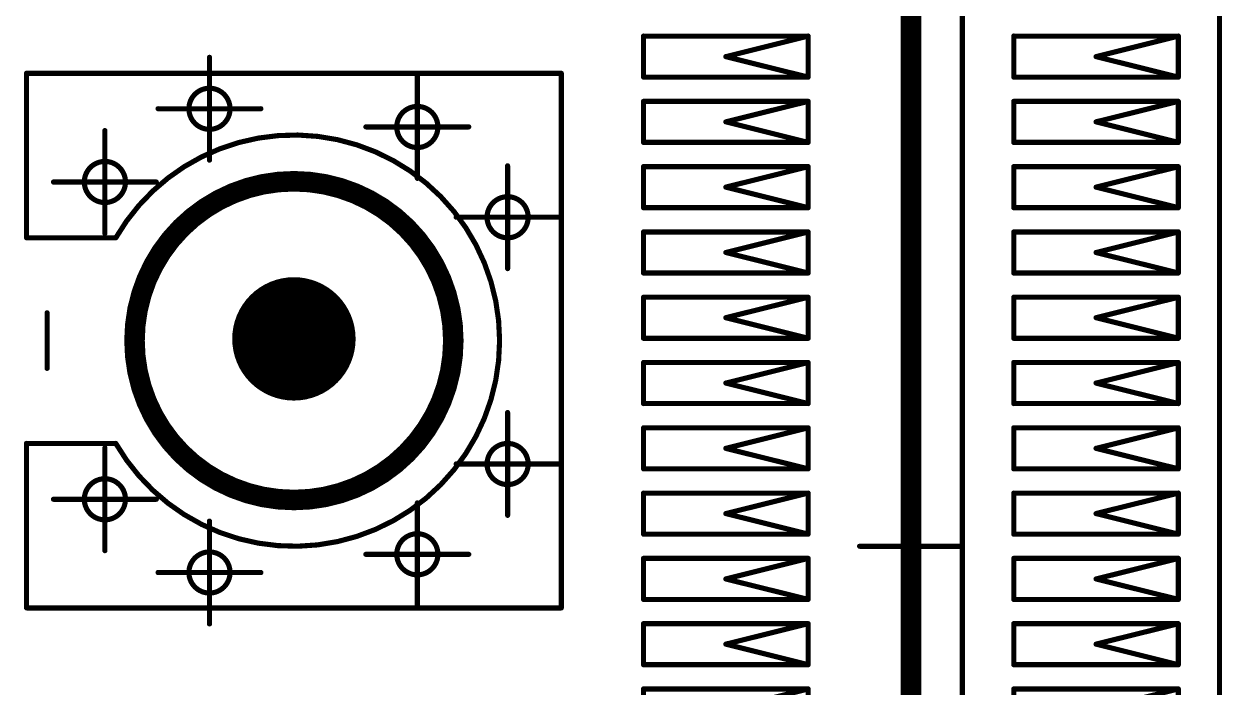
# Model space of a CAD drawing. Header units: millimetres. Extents: x 17 to 134, y 31 to 67.
# Drawn here: x 118.38 to 130.03, y 49.88 to 56.33 of the extents above; entities that cross this region are included whole.
import ezdxf

# ---------------------------------------------------------------- set-up
doc = ezdxf.new("R2010")
doc.units = ezdxf.units.MM
for name, color, linetype in [('Mechanical1', 6, 'Continuous'), ('Mechanical2', 216, 'Continuous'), ('Mechanical8', 56, 'Continuous'), ('MultiLayer', 9, 'Continuous'), ('PadHoleLayer', 156, 'Continuous'), ('TopOverlay', 2, 'Continuous')]:
    doc.layers.add(name, color=color, linetype=linetype)

# ---------------------------------------------------------------- blocks, each defined once
blk = doc.blocks.new('AMPHENOL_SMP_MSLD_PCT_10_48')
at = {"layer": 'Mechanical8', "const_width": 0.05}
for points in [[(-2.6, 2.6), (-2.6, -2.6)], [(-2.6, 2.6), (-1, 2.6)], [(-1, 2.6), (-1, 1.732)], [(1, 2.6), (2.6, 2.6)], [(1, 2.6), (1, 1.732)], [(2.6, 2.6), (2.6, -2.6)], [(-1.543, 2.338), (-1.543, 1.838)], [(-0.27, 2.4), (0.27, 2.4)], [(1.543, 2.338), (1.543, 1.838)], [(-2.043, 1.838), (-1.543, 1.838)], [(-1.543, 1.838), (-1.543, 1.338)], [(-1.543, 1.838), (-1.043, 1.838)], [(1.043, 1.838), (1.543, 1.838)], [(1.543, 1.838), (1.543, 1.338)], [(1.543, 1.838), (2.043, 1.838)], [(-2.255, 1.321), (-2.255, 0.821)], [(2.255, 1.321), (2.255, 0.821)], [(-2.755, 0.821), (-2.255, 0.821)], [(-2.255, 0.821), (-2.255, 0.321)], [(-2.255, 0.821), (-1.755, 0.821)], [(1.755, 0.821), (2.255, 0.821)], [(2.255, 0.821), (2.255, 0.321)], [(2.255, 0.821), (2.755, 0.821)], [(0, 0.5), (0, 0)], [(-0.5, 0), (0, 0)], [(0, 0), (0, -0.5)], [(0, 0), (0.5, 0)], [(-2.078, -0.7), (-2.078, -1.2)], [(2.078, -0.7), (2.078, -1.2)], [(-2.578, -1.2), (-2.078, -1.2)], [(-2.078, -1.2), (-2.078, -1.7)], [(-2.078, -1.2), (-1.578, -1.2)], [(1.578, -1.2), (2.078, -1.2)], [(2.078, -1.2), (2.078, -1.7)], [(2.078, -1.2), (2.578, -1.2)], [(-1.2, -1.578), (-1.2, -2.078)], [(1.2, -1.578), (1.2, -2.078)], [(-1.7, -2.078), (-1.2, -2.078)], [(-1.2, -2.078), (-1.2, -2.578)], [(-1.2, -2.078), (-0.7, -2.078)], [(0.7, -2.078), (1.2, -2.078)], [(1.2, -2.078), (1.2, -2.578)], [(1.2, -2.078), (1.7, -2.078)], [(-2.6, -2.6), (2.6, -2.6)]]:
    blk.add_lwpolyline(points, dxfattribs=at)
at = {"layer": 'Mechanical8'}
for points, const_width in [([(-2.612, 2.6, 1), (-2.587, 2.6, 1)], 0.025), ([(-2.612, 2.6, 1), (-2.587, 2.6, 1)], 0.025), ([(-1.012, 2.6, 1), (-0.987, 2.6, 1)], 0.025), ([(-1.012, 2.6, 1), (-0.987, 2.6, 1)], 0.025), ([(0.988, 2.6, 1), (1.013, 2.6, 1)], 0.025), ([(0.988, 2.6, 1), (1.013, 2.6, 1)], 0.025), ([(2.588, 2.6, 1), (2.613, 2.6, 1)], 0.025), ([(2.588, 2.6, 1), (2.613, 2.6, 1)], 0.025), ([(-1.555, 2.338, 1), (-1.53, 2.338, 1)], 0.025), ([(-0.282, 2.4, 1), (-0.257, 2.4, 1)], 0.025), ([(0.258, 2.4, 1), (0.283, 2.4, 1)], 0.025), ([(1.53, 2.338, 1), (1.555, 2.338, 1)], 0.025), ([(-1.343, 1.838, 1), (-1.743, 1.838, 1)], 0.05), ([(1.743, 1.838, 1), (1.343, 1.838, 1)], 0.05), ([(-2.055, 1.838, 1), (-2.03, 1.838, 1)], 0.025), ([(-1.755, 1.838, 1), (-1.73, 1.838, 1)], 0.025), ([(-1.555, 1.838, 1), (-1.53, 1.838, 1)], 0.025), ([(-1.555, 1.838, 1), (-1.53, 1.838, 1)], 0.025), ([(-1.555, 1.838, 1), (-1.53, 1.838, 1)], 0.025), ([(-1.555, 1.838, 1), (-1.53, 1.838, 1)], 0.025), ([(-1.355, 1.838, 1), (-1.33, 1.838, 1)], 0.025), ([(-1.055, 1.838, 1), (-1.03, 1.838, 1)], 0.025), ([(-1.012, 1.732, 1), (-0.987, 1.732, 1)], 0.025), ([(-1.012, 1.732, 1), (-0.987, 1.732, 1)], 0.025), ([(0.988, 1.732, 1), (1.013, 1.732, 1)], 0.025), ([(0.988, 1.732, 1), (1.013, 1.732, 1)], 0.025), ([(1.03, 1.838, 1), (1.055, 1.838, 1)], 0.025), ([(1.33, 1.838, 1), (1.355, 1.838, 1)], 0.025), ([(1.53, 1.838, 1), (1.555, 1.838, 1)], 0.025), ([(1.53, 1.838, 1), (1.555, 1.838, 1)], 0.025), ([(1.53, 1.838, 1), (1.555, 1.838, 1)], 0.025), ([(1.53, 1.838, 1), (1.555, 1.838, 1)], 0.025), ([(1.73, 1.838, 1), (1.755, 1.838, 1)], 0.025), ([(2.03, 1.838, 1), (2.055, 1.838, 1)], 0.025), ([(-2.268, 1.321, 1), (-2.243, 1.321, 1)], 0.025), ([(-1.555, 1.338, 1), (-1.53, 1.338, 1)], 0.025), ([(1.53, 1.338, 1), (1.555, 1.338, 1)], 0.025), ([(2.243, 1.321, 1), (2.268, 1.321, 1)], 0.025), ([(-2.055, 0.821, 1), (-2.455, 0.821, 1)], 0.05), ([(2.455, 0.821, 1), (2.055, 0.821, 1)], 0.05), ([(-2.768, 0.821, 1), (-2.743, 0.821, 1)], 0.025), ([(-2.468, 0.821, 1), (-2.443, 0.821, 1)], 0.025), ([(-2.268, 0.821, 1), (-2.243, 0.821, 1)], 0.025), ([(-2.268, 0.821, 1), (-2.243, 0.821, 1)], 0.025), ([(-2.268, 0.821, 1), (-2.243, 0.821, 1)], 0.025), ([(-2.268, 0.821, 1), (-2.243, 0.821, 1)], 0.025), ([(-2.068, 0.821, 1), (-2.043, 0.821, 1)], 0.025), ([(-1.768, 0.821, 1), (-1.743, 0.821, 1)], 0.025), ([(1.743, 0.821, 1), (1.768, 0.821, 1)], 0.025), ([(2.043, 0.821, 1), (2.068, 0.821, 1)], 0.025), ([(2.243, 0.821, 1), (2.268, 0.821, 1)], 0.025), ([(2.243, 0.821, 1), (2.268, 0.821, 1)], 0.025), ([(2.243, 0.821, 1), (2.268, 0.821, 1)], 0.025), ([(2.243, 0.821, 1), (2.268, 0.821, 1)], 0.025), ([(2.443, 0.821, 1), (2.468, 0.821, 1)], 0.025), ([(2.743, 0.821, 1), (2.768, 0.821, 1)], 0.025), ([(-0.012, 0.5, 1), (0.013, 0.5, 1)], 0.025), ([(-2.268, 0.321, 1), (-2.243, 0.321, 1)], 0.025), ([(2.243, 0.321, 1), (2.268, 0.321, 1)], 0.025), ([(-0.512, 0, 1), (-0.487, 0, 1)], 0.025), ([(-0.012, 0, 1), (0.013, 0, 1)], 0.025), ([(-0.012, 0, 1), (0.013, 0, 1)], 0.025), ([(-0.012, 0, 1), (0.013, 0, 1)], 0.025), ([(-0.012, 0, 1), (0.013, 0, 1)], 0.025), ([(0.488, 0, 1), (0.513, 0, 1)], 0.025), ([(-0.012, -0.5, 1), (0.013, -0.5, 1)], 0.025), ([(-2.091, -0.7, 1), (-2.066, -0.7, 1)], 0.025), ([(2.066, -0.7, 1), (2.091, -0.7, 1)], 0.025), ([(-1.878, -1.2, 1), (-2.278, -1.2, 1)], 0.05), ([(2.278, -1.2, 1), (1.878, -1.2, 1)], 0.05), ([(-2.591, -1.2, 1), (-2.566, -1.2, 1)], 0.025), ([(-2.291, -1.2, 1), (-2.266, -1.2, 1)], 0.025), ([(-2.091, -1.2, 1), (-2.066, -1.2, 1)], 0.025), ([(-2.091, -1.2, 1), (-2.066, -1.2, 1)], 0.025), ([(-2.091, -1.2, 1), (-2.066, -1.2, 1)], 0.025), ([(-2.091, -1.2, 1), (-2.066, -1.2, 1)], 0.025), ([(-1.891, -1.2, 1), (-1.866, -1.2, 1)], 0.025), ([(-1.591, -1.2, 1), (-1.566, -1.2, 1)], 0.025), ([(1.566, -1.2, 1), (1.591, -1.2, 1)], 0.025), ([(1.866, -1.2, 1), (1.891, -1.2, 1)], 0.025), ([(2.066, -1.2, 1), (2.091, -1.2, 1)], 0.025), ([(2.066, -1.2, 1), (2.091, -1.2, 1)], 0.025), ([(2.066, -1.2, 1), (2.091, -1.2, 1)], 0.025), ([(2.066, -1.2, 1), (2.091, -1.2, 1)], 0.025), ([(2.266, -1.2, 1), (2.291, -1.2, 1)], 0.025), ([(2.566, -1.2, 1), (2.591, -1.2, 1)], 0.025), ([(-1.212, -1.578, 1), (-1.187, -1.578, 1)], 0.025), ([(1.188, -1.578, 1), (1.213, -1.578, 1)], 0.025), ([(-2.091, -1.7, 1), (-2.066, -1.7, 1)], 0.025), ([(2.066, -1.7, 1), (2.091, -1.7, 1)], 0.025), ([(-1, -2.078, 1), (-1.4, -2.078, 1)], 0.05), ([(1.4, -2.078, 1), (1, -2.078, 1)], 0.05), ([(-1.712, -2.078, 1), (-1.687, -2.078, 1)], 0.025), ([(-1.412, -2.078, 1), (-1.387, -2.078, 1)], 0.025), ([(-1.212, -2.078, 1), (-1.187, -2.078, 1)], 0.025), ([(-1.212, -2.078, 1), (-1.187, -2.078, 1)], 0.025), ([(-1.212, -2.078, 1), (-1.187, -2.078, 1)], 0.025), ([(-1.212, -2.078, 1), (-1.187, -2.078, 1)], 0.025), ([(-1.012, -2.078, 1), (-0.987, -2.078, 1)], 0.025), ([(-0.712, -2.078, 1), (-0.687, -2.078, 1)], 0.025), ([(0.688, -2.078, 1), (0.713, -2.078, 1)], 0.025), ([(0.988, -2.078, 1), (1.013, -2.078, 1)], 0.025), ([(1.188, -2.078, 1), (1.213, -2.078, 1)], 0.025), ([(1.188, -2.078, 1), (1.213, -2.078, 1)], 0.025), ([(1.188, -2.078, 1), (1.213, -2.078, 1)], 0.025), ([(1.188, -2.078, 1), (1.213, -2.078, 1)], 0.025), ([(1.388, -2.078, 1), (1.413, -2.078, 1)], 0.025), ([(1.688, -2.078, 1), (1.713, -2.078, 1)], 0.025), ([(-1.212, -2.578, 1), (-1.187, -2.578, 1)], 0.025), ([(1.188, -2.578, 1), (1.213, -2.578, 1)], 0.025), ([(-2.612, -2.6, 1), (-2.587, -2.6, 1)], 0.025), ([(-2.612, -2.6, 1), (-2.587, -2.6, 1)], 0.025), ([(2.588, -2.6, 1), (2.613, -2.6, 1)], 0.025), ([(2.588, -2.6, 1), (2.613, -2.6, 1)], 0.025)]:
    blk.add_lwpolyline(points, format="xyb", close=True, dxfattribs=dict(at, const_width=const_width))
at = {"layer": 'Mechanical8', "const_width": 0.05}
blk.add_lwpolyline([(1, 1.732, -3.732051), (-1, 1.732)], format="xyb", dxfattribs=at)
at = {"layer": 'MultiLayer', "const_width": 0.6}
blk.add_lwpolyline([(-0.283, 0, 1), (0.317, 0, 1)], format="xyb", close=True, dxfattribs=at)
at = {"layer": 'PadHoleLayer', "const_width": 0.4}
blk.add_lwpolyline([(-0.183, 0, 1), (0.217, 0, 1)], format="xyb", close=True, dxfattribs=at)
at = {"layer": 'TopOverlay'}
for points, const_width in [([(1.55, 0, 1), (-1.55, 0, 1)], 0.2), ([(-1.6, 0, 1), (-1.5, 0, 1)], 0.1), ([(1.5, 0, 1), (1.6, 0, 1)], 0.1)]:
    blk.add_lwpolyline(points, format="xyb", close=True, dxfattribs=dict(at, const_width=const_width))
blk = doc.blocks.new('SAMTEC_LSS_120_03_L_DV_A_59')
at = {"layer": 'Mechanical8', "const_width": 0.05}
for points in [[(-1.787, 2.6), (-1.388, 2.6)], [(-1.388, 2.6), (-1.388, 1)], [(-1.152, 2.6), (-1.152, 1)], [(-1.152, 2.6), (-0.753, 2.6)], [(-0.753, 2.6), (-0.753, 1)], [(-0.517, 2.6), (-0.517, 1)], [(-0.517, 2.6), (-0.118, 2.6)], [(-0.118, 2.6), (-0.118, 1)], [(0.118, 2.6), (0.118, 1)], [(0.118, 2.6), (0.517, 2.6)], [(0.517, 2.6), (0.517, 1)], [(0.753, 2.6), (0.753, 1)], [(0.753, 2.6), (1.152, 2.6)], [(1.152, 2.6), (1.152, 1)], [(1.388, 2.6), (1.388, 1)], [(1.388, 2.6), (1.787, 2.6)], [(1.787, 2.6), (1.787, 1)], [(2.023, 2.6), (2.023, 1)], [(2.023, 2.6), (2.422, 2.6)], [(2.422, 2.6), (2.422, 1)], [(2.658, 2.6), (2.658, 1)], [(2.658, 2.6), (3.057, 2.6)], [(3.057, 2.6), (3.057, 1)], [(3.293, 2.6), (3.293, 1)], [(3.293, 2.6), (3.692, 2.6)], [(3.692, 2.6), (3.692, 1)], [(3.928, 2.6), (3.928, 1)], [(3.928, 2.6), (4.327, 2.6)], [(4.327, 2.6), (4.327, 1)], [(4.563, 2.6), (4.563, 1)], [(4.563, 2.6), (4.962, 2.6)], [(4.962, 2.6), (4.962, 1)], [(-1.587, 1.8), (-1.388, 1)], [(-0.952, 1.8), (-1.152, 1)], [(-0.952, 1.8), (-0.753, 1)], [(-0.318, 1.8), (-0.517, 1)], [(-0.318, 1.8), (-0.118, 1)], [(0.318, 1.8), (0.118, 1)], [(0.318, 1.8), (0.517, 1)], [(0.952, 1.8), (0.753, 1)], [(0.952, 1.8), (1.152, 1)], [(1.587, 1.8), (1.388, 1)], [(1.587, 1.8), (1.787, 1)], [(2.223, 1.8), (2.023, 1)], [(2.223, 1.8), (2.422, 1)], [(2.857, 1.8), (2.658, 1)], [(2.857, 1.8), (3.057, 1)], [(3.493, 1.8), (3.293, 1)], [(3.493, 1.8), (3.692, 1)], [(4.128, 1.8), (3.928, 1)], [(4.128, 1.8), (4.327, 1)], [(4.762, 1.8), (4.563, 1)], [(4.762, 1.8), (4.962, 1)], [(-1.787, 1), (-1.388, 1)], [(-1.152, 1), (-0.753, 1)], [(-0.517, 1), (-0.118, 1)], [(0.118, 1), (0.517, 1)], [(0.753, 1), (1.152, 1)], [(1.388, 1), (1.787, 1)], [(2.023, 1), (2.422, 1)], [(2.658, 1), (3.057, 1)], [(3.293, 1), (3.692, 1)], [(3.928, 1), (4.327, 1)], [(4.563, 1), (4.962, 1)], [(0, 0.5), (0, 0)], [(-0.5, 0), (0, 0)], [(0, 0), (0.5, 0)], [(0, 0), (0, -0.5)], [(-1.787, -1), (-1.388, -1)], [(-1.388, -1), (-1.388, -2.6)], [(-1.152, -1), (-1.152, -2.6)], [(-1.152, -1), (-0.753, -1)], [(-0.753, -1), (-0.753, -2.6)], [(-0.517, -1), (-0.517, -2.6)], [(-0.517, -1), (-0.118, -1)], [(-0.118, -1), (-0.118, -2.6)], [(0.118, -1), (0.118, -2.6)], [(0.118, -1), (0.517, -1)], [(0.517, -1), (0.517, -2.6)], [(0.753, -1), (0.753, -2.6)], [(0.753, -1), (1.152, -1)], [(1.152, -1), (1.152, -2.6)], [(1.388, -1), (1.388, -2.6)], [(1.388, -1), (1.787, -1)], [(1.787, -1), (1.787, -2.6)], [(2.023, -1), (2.023, -2.6)], [(2.023, -1), (2.422, -1)], [(2.422, -1), (2.422, -2.6)], [(2.658, -1), (2.658, -2.6)], [(2.658, -1), (3.057, -1)], [(3.057, -1), (3.057, -2.6)], [(3.293, -1), (3.293, -2.6)], [(3.293, -1), (3.692, -1)], [(3.692, -1), (3.692, -2.6)], [(3.928, -1), (3.928, -2.6)], [(3.928, -1), (4.327, -1)], [(4.327, -1), (4.327, -2.6)], [(4.563, -1), (4.563, -2.6)], [(4.563, -1), (4.962, -1)], [(4.962, -1), (4.962, -2.6)], [(-1.587, -1.8), (-1.388, -2.6)], [(-0.952, -1.8), (-1.152, -2.6)], [(-0.952, -1.8), (-0.753, -2.6)], [(-0.318, -1.8), (-0.517, -2.6)], [(-0.318, -1.8), (-0.118, -2.6)], [(0.318, -1.8), (0.118, -2.6)], [(0.318, -1.8), (0.517, -2.6)], [(0.952, -1.8), (0.753, -2.6)], [(0.952, -1.8), (1.152, -2.6)], [(1.587, -1.8), (1.388, -2.6)], [(1.587, -1.8), (1.787, -2.6)], [(2.223, -1.8), (2.023, -2.6)], [(2.223, -1.8), (2.422, -2.6)], [(2.857, -1.8), (2.658, -2.6)], [(2.857, -1.8), (3.057, -2.6)], [(3.493, -1.8), (3.293, -2.6)], [(3.493, -1.8), (3.692, -2.6)], [(4.128, -1.8), (3.928, -2.6)], [(4.128, -1.8), (4.327, -2.6)], [(4.762, -1.8), (4.563, -2.6)], [(4.762, -1.8), (4.962, -2.6)], [(-1.787, -2.6), (-1.388, -2.6)], [(-1.152, -2.6), (-0.753, -2.6)], [(-0.517, -2.6), (-0.118, -2.6)], [(0.118, -2.6), (0.517, -2.6)], [(0.753, -2.6), (1.152, -2.6)], [(1.388, -2.6), (1.787, -2.6)], [(2.023, -2.6), (2.422, -2.6)], [(2.658, -2.6), (3.057, -2.6)], [(3.293, -2.6), (3.692, -2.6)], [(3.928, -2.6), (4.327, -2.6)], [(4.563, -2.6), (4.962, -2.6)]]:
    blk.add_lwpolyline(points, dxfattribs=at)
at = {"layer": 'Mechanical8', "const_width": 0.025}
for points in [[(-1.4, 2.6, 1), (-1.375, 2.6, 1)], [(-1.4, 2.6, 1), (-1.375, 2.6, 1)], [(-1.165, 2.6, 1), (-1.14, 2.6, 1)], [(-1.165, 2.6, 1), (-1.14, 2.6, 1)], [(-0.765, 2.6, 1), (-0.74, 2.6, 1)], [(-0.765, 2.6, 1), (-0.74, 2.6, 1)], [(-0.53, 2.6, 1), (-0.505, 2.6, 1)], [(-0.53, 2.6, 1), (-0.505, 2.6, 1)], [(-0.13, 2.6, 1), (-0.105, 2.6, 1)], [(-0.13, 2.6, 1), (-0.105, 2.6, 1)], [(0.105, 2.6, 1), (0.13, 2.6, 1)], [(0.105, 2.6, 1), (0.13, 2.6, 1)], [(0.505, 2.6, 1), (0.53, 2.6, 1)], [(0.505, 2.6, 1), (0.53, 2.6, 1)], [(0.74, 2.6, 1), (0.765, 2.6, 1)], [(0.74, 2.6, 1), (0.765, 2.6, 1)], [(1.14, 2.6, 1), (1.165, 2.6, 1)], [(1.14, 2.6, 1), (1.165, 2.6, 1)], [(1.375, 2.6, 1), (1.4, 2.6, 1)], [(1.375, 2.6, 1), (1.4, 2.6, 1)], [(1.775, 2.6, 1), (1.8, 2.6, 1)], [(1.775, 2.6, 1), (1.8, 2.6, 1)], [(2.01, 2.6, 1), (2.035, 2.6, 1)], [(2.01, 2.6, 1), (2.035, 2.6, 1)], [(2.41, 2.6, 1), (2.435, 2.6, 1)], [(2.41, 2.6, 1), (2.435, 2.6, 1)], [(2.645, 2.6, 1), (2.67, 2.6, 1)], [(2.645, 2.6, 1), (2.67, 2.6, 1)], [(3.045, 2.6, 1), (3.07, 2.6, 1)], [(3.045, 2.6, 1), (3.07, 2.6, 1)], [(3.28, 2.6, 1), (3.305, 2.6, 1)], [(3.28, 2.6, 1), (3.305, 2.6, 1)], [(3.68, 2.6, 1), (3.705, 2.6, 1)], [(3.68, 2.6, 1), (3.705, 2.6, 1)], [(3.915, 2.6, 1), (3.94, 2.6, 1)], [(3.915, 2.6, 1), (3.94, 2.6, 1)], [(4.315, 2.6, 1), (4.34, 2.6, 1)], [(4.315, 2.6, 1), (4.34, 2.6, 1)], [(4.55, 2.6, 1), (4.575, 2.6, 1)], [(4.55, 2.6, 1), (4.575, 2.6, 1)], [(4.95, 2.6, 1), (4.975, 2.6, 1)], [(4.95, 2.6, 1), (4.975, 2.6, 1)], [(-0.965, 1.8, 1), (-0.94, 1.8, 1)], [(-0.965, 1.8, 1), (-0.94, 1.8, 1)], [(-0.33, 1.8, 1), (-0.305, 1.8, 1)], [(-0.33, 1.8, 1), (-0.305, 1.8, 1)], [(0.305, 1.8, 1), (0.33, 1.8, 1)], [(0.305, 1.8, 1), (0.33, 1.8, 1)], [(0.94, 1.8, 1), (0.965, 1.8, 1)], [(0.94, 1.8, 1), (0.965, 1.8, 1)], [(1.575, 1.8, 1), (1.6, 1.8, 1)], [(1.575, 1.8, 1), (1.6, 1.8, 1)], [(2.21, 1.8, 1), (2.235, 1.8, 1)], [(2.21, 1.8, 1), (2.235, 1.8, 1)], [(2.845, 1.8, 1), (2.87, 1.8, 1)], [(2.845, 1.8, 1), (2.87, 1.8, 1)], [(3.48, 1.8, 1), (3.505, 1.8, 1)], [(3.48, 1.8, 1), (3.505, 1.8, 1)], [(4.115, 1.8, 1), (4.14, 1.8, 1)], [(4.115, 1.8, 1), (4.14, 1.8, 1)], [(4.75, 1.8, 1), (4.775, 1.8, 1)], [(4.75, 1.8, 1), (4.775, 1.8, 1)], [(-1.4, 1, 1), (-1.375, 1, 1)], [(-1.4, 1, 1), (-1.375, 1, 1)], [(-1.4, 1, 1), (-1.375, 1, 1)], [(-1.165, 1, 1), (-1.14, 1, 1)], [(-1.165, 1, 1), (-1.14, 1, 1)], [(-1.165, 1, 1), (-1.14, 1, 1)], [(-0.765, 1, 1), (-0.74, 1, 1)], [(-0.765, 1, 1), (-0.74, 1, 1)], [(-0.765, 1, 1), (-0.74, 1, 1)], [(-0.53, 1, 1), (-0.505, 1, 1)], [(-0.53, 1, 1), (-0.505, 1, 1)], [(-0.53, 1, 1), (-0.505, 1, 1)], [(-0.13, 1, 1), (-0.105, 1, 1)], [(-0.13, 1, 1), (-0.105, 1, 1)], [(-0.13, 1, 1), (-0.105, 1, 1)], [(0.105, 1, 1), (0.13, 1, 1)], [(0.105, 1, 1), (0.13, 1, 1)], [(0.105, 1, 1), (0.13, 1, 1)], [(0.505, 1, 1), (0.53, 1, 1)], [(0.505, 1, 1), (0.53, 1, 1)], [(0.505, 1, 1), (0.53, 1, 1)], [(0.74, 1, 1), (0.765, 1, 1)], [(0.74, 1, 1), (0.765, 1, 1)], [(0.74, 1, 1), (0.765, 1, 1)], [(1.14, 1, 1), (1.165, 1, 1)], [(1.14, 1, 1), (1.165, 1, 1)], [(1.14, 1, 1), (1.165, 1, 1)], [(1.375, 1, 1), (1.4, 1, 1)], [(1.375, 1, 1), (1.4, 1, 1)], [(1.375, 1, 1), (1.4, 1, 1)], [(1.775, 1, 1), (1.8, 1, 1)], [(1.775, 1, 1), (1.8, 1, 1)], [(1.775, 1, 1), (1.8, 1, 1)], [(2.01, 1, 1), (2.035, 1, 1)], [(2.01, 1, 1), (2.035, 1, 1)], [(2.01, 1, 1), (2.035, 1, 1)], [(2.41, 1, 1), (2.435, 1, 1)], [(2.41, 1, 1), (2.435, 1, 1)], [(2.41, 1, 1), (2.435, 1, 1)], [(2.645, 1, 1), (2.67, 1, 1)], [(2.645, 1, 1), (2.67, 1, 1)], [(2.645, 1, 1), (2.67, 1, 1)], [(3.045, 1, 1), (3.07, 1, 1)], [(3.045, 1, 1), (3.07, 1, 1)], [(3.045, 1, 1), (3.07, 1, 1)], [(3.28, 1, 1), (3.305, 1, 1)], [(3.28, 1, 1), (3.305, 1, 1)], [(3.28, 1, 1), (3.305, 1, 1)], [(3.68, 1, 1), (3.705, 1, 1)], [(3.68, 1, 1), (3.705, 1, 1)], [(3.68, 1, 1), (3.705, 1, 1)], [(3.915, 1, 1), (3.94, 1, 1)], [(3.915, 1, 1), (3.94, 1, 1)], [(3.915, 1, 1), (3.94, 1, 1)], [(4.315, 1, 1), (4.34, 1, 1)], [(4.315, 1, 1), (4.34, 1, 1)], [(4.315, 1, 1), (4.34, 1, 1)], [(4.55, 1, 1), (4.575, 1, 1)], [(4.55, 1, 1), (4.575, 1, 1)], [(4.55, 1, 1), (4.575, 1, 1)], [(4.95, 1, 1), (4.975, 1, 1)], [(4.95, 1, 1), (4.975, 1, 1)], [(4.95, 1, 1), (4.975, 1, 1)], [(-0.012, 0.5, 1), (0.012, 0.5, 1)], [(-0.512, 0, 1), (-0.487, 0, 1)], [(-0.012, 0, 1), (0.012, 0, 1)], [(-0.012, 0, 1), (0.012, 0, 1)], [(-0.012, 0, 1), (0.012, 0, 1)], [(-0.012, 0, 1), (0.012, 0, 1)], [(0.487, 0, 1), (0.512, 0, 1)], [(-0.012, -0.5, 1), (0.012, -0.5, 1)], [(-1.4, -1, 1), (-1.375, -1, 1)], [(-1.4, -1, 1), (-1.375, -1, 1)], [(-1.165, -1, 1), (-1.14, -1, 1)], [(-1.165, -1, 1), (-1.14, -1, 1)], [(-0.765, -1, 1), (-0.74, -1, 1)], [(-0.765, -1, 1), (-0.74, -1, 1)], [(-0.53, -1, 1), (-0.505, -1, 1)], [(-0.53, -1, 1), (-0.505, -1, 1)], [(-0.13, -1, 1), (-0.105, -1, 1)], [(-0.13, -1, 1), (-0.105, -1, 1)], [(0.105, -1, 1), (0.13, -1, 1)], [(0.105, -1, 1), (0.13, -1, 1)], [(0.505, -1, 1), (0.53, -1, 1)], [(0.505, -1, 1), (0.53, -1, 1)], [(0.74, -1, 1), (0.765, -1, 1)], [(0.74, -1, 1), (0.765, -1, 1)], [(1.14, -1, 1), (1.165, -1, 1)], [(1.14, -1, 1), (1.165, -1, 1)], [(1.375, -1, 1), (1.4, -1, 1)], [(1.375, -1, 1), (1.4, -1, 1)], [(1.775, -1, 1), (1.8, -1, 1)], [(1.775, -1, 1), (1.8, -1, 1)], [(2.01, -1, 1), (2.035, -1, 1)], [(2.01, -1, 1), (2.035, -1, 1)], [(2.41, -1, 1), (2.435, -1, 1)], [(2.41, -1, 1), (2.435, -1, 1)], [(2.645, -1, 1), (2.67, -1, 1)], [(2.645, -1, 1), (2.67, -1, 1)], [(3.045, -1, 1), (3.07, -1, 1)], [(3.045, -1, 1), (3.07, -1, 1)], [(3.28, -1, 1), (3.305, -1, 1)], [(3.28, -1, 1), (3.305, -1, 1)], [(3.68, -1, 1), (3.705, -1, 1)], [(3.68, -1, 1), (3.705, -1, 1)], [(3.915, -1, 1), (3.94, -1, 1)], [(3.915, -1, 1), (3.94, -1, 1)], [(4.315, -1, 1), (4.34, -1, 1)], [(4.315, -1, 1), (4.34, -1, 1)], [(4.55, -1, 1), (4.575, -1, 1)], [(4.55, -1, 1), (4.575, -1, 1)], [(4.95, -1, 1), (4.975, -1, 1)], [(4.95, -1, 1), (4.975, -1, 1)], [(-0.965, -1.8, 1), (-0.94, -1.8, 1)], [(-0.965, -1.8, 1), (-0.94, -1.8, 1)], [(-0.33, -1.8, 1), (-0.305, -1.8, 1)], [(-0.33, -1.8, 1), (-0.305, -1.8, 1)], [(0.305, -1.8, 1), (0.33, -1.8, 1)], [(0.305, -1.8, 1), (0.33, -1.8, 1)], [(0.94, -1.8, 1), (0.965, -1.8, 1)], [(0.94, -1.8, 1), (0.965, -1.8, 1)], [(1.575, -1.8, 1), (1.6, -1.8, 1)], [(1.575, -1.8, 1), (1.6, -1.8, 1)], [(2.21, -1.8, 1), (2.235, -1.8, 1)], [(2.21, -1.8, 1), (2.235, -1.8, 1)], [(2.845, -1.8, 1), (2.87, -1.8, 1)], [(2.845, -1.8, 1), (2.87, -1.8, 1)], [(3.48, -1.8, 1), (3.505, -1.8, 1)], [(3.48, -1.8, 1), (3.505, -1.8, 1)], [(4.115, -1.8, 1), (4.14, -1.8, 1)], [(4.115, -1.8, 1), (4.14, -1.8, 1)], [(4.75, -1.8, 1), (4.775, -1.8, 1)], [(4.75, -1.8, 1), (4.775, -1.8, 1)], [(-1.4, -2.6, 1), (-1.375, -2.6, 1)], [(-1.4, -2.6, 1), (-1.375, -2.6, 1)], [(-1.4, -2.6, 1), (-1.375, -2.6, 1)], [(-1.165, -2.6, 1), (-1.14, -2.6, 1)], [(-1.165, -2.6, 1), (-1.14, -2.6, 1)], [(-1.165, -2.6, 1), (-1.14, -2.6, 1)], [(-0.765, -2.6, 1), (-0.74, -2.6, 1)], [(-0.765, -2.6, 1), (-0.74, -2.6, 1)], [(-0.765, -2.6, 1), (-0.74, -2.6, 1)], [(-0.53, -2.6, 1), (-0.505, -2.6, 1)], [(-0.53, -2.6, 1), (-0.505, -2.6, 1)], [(-0.53, -2.6, 1), (-0.505, -2.6, 1)], [(-0.13, -2.6, 1), (-0.105, -2.6, 1)], [(-0.13, -2.6, 1), (-0.105, -2.6, 1)], [(-0.13, -2.6, 1), (-0.105, -2.6, 1)], [(0.105, -2.6, 1), (0.13, -2.6, 1)], [(0.105, -2.6, 1), (0.13, -2.6, 1)], [(0.105, -2.6, 1), (0.13, -2.6, 1)], [(0.505, -2.6, 1), (0.53, -2.6, 1)], [(0.505, -2.6, 1), (0.53, -2.6, 1)], [(0.505, -2.6, 1), (0.53, -2.6, 1)], [(0.74, -2.6, 1), (0.765, -2.6, 1)], [(0.74, -2.6, 1), (0.765, -2.6, 1)], [(0.74, -2.6, 1), (0.765, -2.6, 1)], [(1.14, -2.6, 1), (1.165, -2.6, 1)], [(1.14, -2.6, 1), (1.165, -2.6, 1)], [(1.14, -2.6, 1), (1.165, -2.6, 1)], [(1.375, -2.6, 1), (1.4, -2.6, 1)], [(1.375, -2.6, 1), (1.4, -2.6, 1)], [(1.375, -2.6, 1), (1.4, -2.6, 1)], [(1.775, -2.6, 1), (1.8, -2.6, 1)], [(1.775, -2.6, 1), (1.8, -2.6, 1)], [(1.775, -2.6, 1), (1.8, -2.6, 1)], [(2.01, -2.6, 1), (2.035, -2.6, 1)], [(2.01, -2.6, 1), (2.035, -2.6, 1)], [(2.01, -2.6, 1), (2.035, -2.6, 1)], [(2.41, -2.6, 1), (2.435, -2.6, 1)], [(2.41, -2.6, 1), (2.435, -2.6, 1)], [(2.41, -2.6, 1), (2.435, -2.6, 1)], [(2.645, -2.6, 1), (2.67, -2.6, 1)], [(2.645, -2.6, 1), (2.67, -2.6, 1)], [(2.645, -2.6, 1), (2.67, -2.6, 1)], [(3.045, -2.6, 1), (3.07, -2.6, 1)], [(3.045, -2.6, 1), (3.07, -2.6, 1)], [(3.045, -2.6, 1), (3.07, -2.6, 1)], [(3.28, -2.6, 1), (3.305, -2.6, 1)], [(3.28, -2.6, 1), (3.305, -2.6, 1)], [(3.28, -2.6, 1), (3.305, -2.6, 1)], [(3.68, -2.6, 1), (3.705, -2.6, 1)], [(3.68, -2.6, 1), (3.705, -2.6, 1)], [(3.68, -2.6, 1), (3.705, -2.6, 1)], [(3.915, -2.6, 1), (3.94, -2.6, 1)], [(3.915, -2.6, 1), (3.94, -2.6, 1)], [(3.915, -2.6, 1), (3.94, -2.6, 1)], [(4.315, -2.6, 1), (4.34, -2.6, 1)], [(4.315, -2.6, 1), (4.34, -2.6, 1)], [(4.315, -2.6, 1), (4.34, -2.6, 1)], [(4.55, -2.6, 1), (4.575, -2.6, 1)], [(4.55, -2.6, 1), (4.575, -2.6, 1)], [(4.55, -2.6, 1), (4.575, -2.6, 1)], [(4.95, -2.6, 1), (4.975, -2.6, 1)], [(4.95, -2.6, 1), (4.975, -2.6, 1)], [(4.95, -2.6, 1), (4.975, -2.6, 1)]]:
    blk.add_lwpolyline(points, format="xyb", close=True, dxfattribs=at)
at = {"layer": 'TopOverlay', "const_width": 0.2}
blk.add_lwpolyline([(-8.125, 0), (8.125, 0)], dxfattribs=at)

msp = doc.modelspace()

# ---------------------------------------------------------------- linework, layer by layer
at = {"layer": 'Mechanical1', "const_width": 0.05}
msp.add_lwpolyline([(130, 34), (130, 66)], dxfattribs=at)
at = {"layer": 'Mechanical2', "const_width": 0.05}
for points in [[(127.5, 31.25), (127.5, 63.25)], [(126.75, 51.25), (127.25, 51.25)]]:
    msp.add_lwpolyline(points, dxfattribs=at)
at = {"layer": 'Mechanical2', "const_width": 0.025}
for points in [[(126.738, 51.25, 1), (126.762, 51.25, 1)], [(127.238, 51.25, 1), (127.262, 51.25, 1)]]:
    msp.add_lwpolyline(points, format="xyb", close=True, dxfattribs=at)
at = {"layer": 'Mechanical8', "const_width": 0.05}
msp.add_lwpolyline([(127, 51), (127, 51.5)], dxfattribs=at)
at = {"layer": 'Mechanical8', "const_width": 0.025}
for points in [[(126.988, 51.5, 1), (127.012, 51.5, 1)], [(126.988, 51, 1), (127.012, 51, 1)]]:
    msp.add_lwpolyline(points, format="xyb", close=True, dxfattribs=at)

# ---------------------------------------------------------------- block references
at = {"rotation": 90}
for name, p in [('SAMTEC_LSS_120_03_L_DV_A_59', (127, 51.25)), ('AMPHENOL_SMP_MSLD_PCT_10_48', (121, 53.25))]:
    msp.add_blockref(name, p, dxfattribs=at)

doc.saveas('drawing.dxf')
